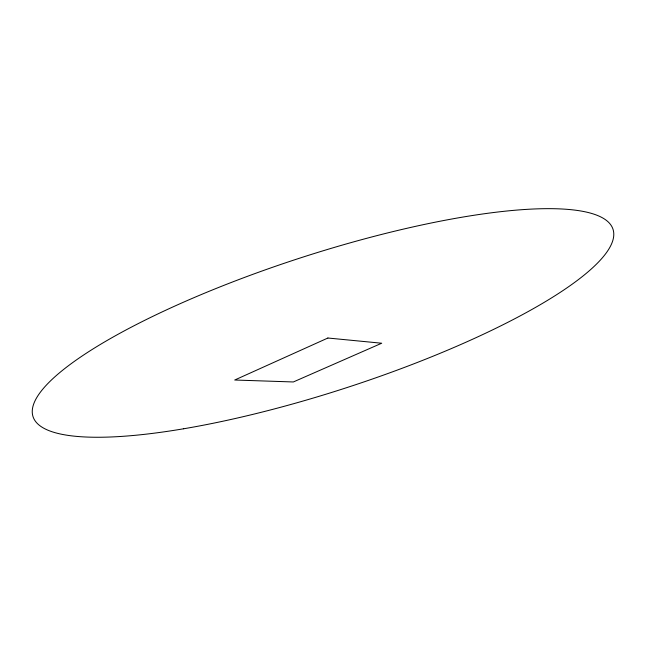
<?xml version="1.0" encoding="UTF-8"?>
<svg xmlns="http://www.w3.org/2000/svg" width="646" height="646" viewBox="0 0 646 646"><rect width="100%" height="100%" fill="white"/><g stroke="black" fill="none" stroke-linecap="round" stroke-linejoin="round"><path stroke-width="0.97" d="M327.893 338.019L234.724 380.018L293.341 381.964L381.697 343.228L327.893 338.019M183.65 428.774A304.734 68.839 -17.9 0 0 613.7 232.625A304.734 68.839 -17.9 0 0 171.731 307.472A304.734 68.839 -17.9 0 0 183.65 428.774"/></g></svg>
